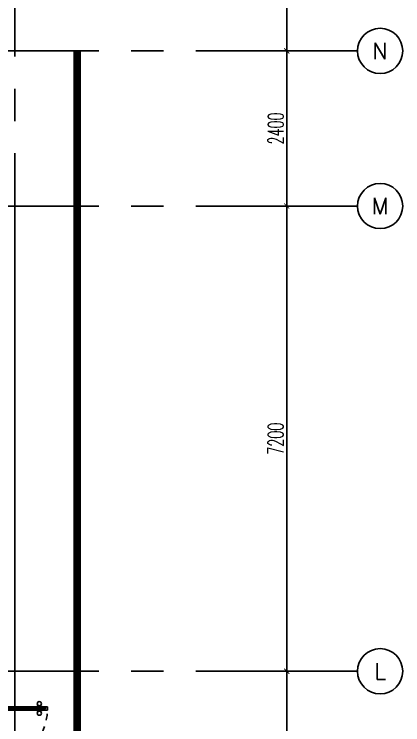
# Model space of a CAD drawing. Extents: x 88808.2 to 88899.2, y 39921.6 to 40001.1.
# Drawn here: x 88893.18 to 88899.19, y 39979.27 to 39990.27 of the extents above; entities that cross this region are included whole.
import ezdxf
from ezdxf.enums import TextEntityAlignment as Align

# ---------------------------------------------------------------- set-up
doc = ezdxf.new("R2010")
doc.units = 0
doc.header["$MEASUREMENT"] = 0
doc.header["$PDMODE"] = 34
for name, pattern in [('CENTER2', [1.125, 0.75, -0.125, 0.125, -0.125]), ('CENTERX2', [4, 2.5, -0.5, 0.5, -0.5]), ('HIDDEN', [0.375, 0.25, -0.125])]:
    doc.linetypes.add(name, pattern=pattern)
doc.layers.get('0').update_dxf_attribs({"linetype": 'CONTINUOUS'})
doc.layers.get('DEFPOINTS').update_dxf_attribs({"linetype": 'CONTINUOUS'})
for name, color, linetype in [('AX-CR', 2, 'CONTINUOUS'), ('AX-DIM', 4, 'CONTINUOUS'), ('AX-TXT', 2, 'CONTINUOUS'), ('AXES', 11, 'CENTERX2'), ('DOOR', 7, 'CONTINUOUS'), ('EJ', 9, 'CONTINUOUS'), ('ELEV', 2, 'CONTINUOUS'), ('ROOF', 7, 'CONTINUOUS'), ('STR', 5, 'CONTINUOUS'), ('WALL', 2, 'CONTINUOUS')]:
    doc.layers.add(name, color=color, linetype=linetype)
doc.styles.add('ROMANS', font='ROMANS.shx', dxfattribs={"width": 0.6})
doc.dimstyles.new('DIM-OUT', dxfattribs={"dimscale": 0, "dimtxt": 0.24, "dimasz": 0.08, "dimexe": 0.02, "dimexo": 0.02, "dimgap": 0.05, "dimtad": 1, "dimdec": 0, "dimlfac": 1000, "dimzin": 0, "dimdsep": 46, "dimtxsty": 'ROMANS', "dimblk1": 'ARCHTICK', "dimblk2": 'ARCHTICK', "dimsah": 1, "dimcen": 0.01, "dimdle": 0.08, "dimclrd": 4, "dimclre": 4, "dimclrt": 2, "dimadec": 0, "dimazin": 0, "dimtp": 2, "dimtm": 2, "dimtfac": 0.114286, "dimtdec": 0, "dimtix": 1, "dimtmove": 2, "dimatfit": 3, "dimldrblk": 'ARCHTICK', "dimfxl": 0, "dimtolj": 1, "dimtzin": 0, "dimarcsym": 0})

# ---------------------------------------------------------------- blocks, each defined once
blk = doc.blocks.new('A$C272A55A0')
at = {"layer": 'DOOR', "color": 0, "linetype": 'ByBlock'}
for p, q in [((0, 900), (0, 1050)), ((50, 1050), (0, 1050)), ((50, 950), (50, 1050)), ((1750, 950), (1750, 1050)), ((1750, 1050), (1800, 1050)), ((1800, 1050), (1800, 900)), ((0, 900), (25, 900)), ((25, 950), (50, 950)), ((25, 900), (25, 950)), ((75, 900), (25, 900)), ((25, 850), (25, 900)), ((75, 900), (75, 850)), ((1725, 900), (1775, 900)), ((1725, 900), (1725, 850)), ((1775, 950), (1750, 950)), ((1775, 900), (1775, 950)), ((1800, 900), (1775, 900)), ((1775, 850), (1775, 900)), ((42, 850), (25, 850)), ((58, 870), (42, 870)), ((42, 870), (42, 850)), ((58, 850), (58, 870)), ((75, 850), (58, 850)), ((1725, 850), (1742, 850)), ((1742, 870), (1758, 870)), ((1742, 850), (1742, 870)), ((1758, 870), (1758, 850)), ((1758, 850), (1775, 850)), ((1718, 160), (1709, 160)), ((1709, 95), (1709, 160)), ((1725, 173), (1718, 173)), ((1718, 173), (1718, 83)), ((1718, 95), (1718, 160)), ((1775, 173), (1782, 173)), ((1782, 173), (1782, 83)), ((1782, 160), (1791, 160)), ((1782, 95), (1782, 160)), ((1791, 95), (1791, 160)), ((25, 50), (42, 50)), ((25, 50), (25, 0)), ((25, 0), (75, 0)), ((75, 0), (25, 0)), ((42, 50), (42, 30)), ((42, 30), (58, 30)), ((58, 50), (75, 50)), ((58, 50), (58, 30)), ((75, 50), (75, 0)), ((1718, 95), (1709, 95)), ((1725, 83), (1718, 83)), ((1742, 50), (1725, 50)), ((1725, 50), (1725, 0)), ((1775, 0), (1725, 0)), ((1725, 0), (1775, 0)), ((1742, 50), (1742, 30)), ((1758, 30), (1742, 30)), ((1775, 50), (1758, 50)), ((1758, 50), (1758, 30)), ((1775, 83), (1782, 83)), ((1775, 50), (1775, 0)), ((1782, 95), (1791, 95))]:
    blk.add_line(p, q, dxfattribs=at)
at = {"layer": 'DOOR', "color": 9, "linetype": 'ByBlock'}
for p, q in [((50, 1050), (0, 1010)), ((50, 1050), (0, 937)), ((50, 1050), (37, 950)), ((1750, 1050), (1800, 1010)), ((1750, 1050), (1800, 937)), ((1750, 1050), (1763, 950))]:
    blk.add_line(p, q, dxfattribs=at)
at = {"layer": 'DOOR', "linetype": 'ByBlock'}
for p, q in [((25, 850), (25, 50)), ((42, 850), (42, 50)), ((58, 850), (58, 50)), ((75, 50), (75, 850)), ((1725, 50), (1725, 850)), ((1742, 850), (1742, 50)), ((1758, 850), (1758, 50)), ((1775, 850), (1775, 50))]:
    blk.add_line(p, q, dxfattribs=at)
at = {"layer": 'DOOR', "color": 0, "linetype": 'ByBlock'}
for centre in [(1676, 128), (1824, 128)]:
    blk.add_circle(centre, 32.4, dxfattribs=at)
at = {"layer": 'DOOR', "color": 9, "linetype": 'ByBlock'}
for centre, radius, start, end in [((50, 1050), 54.4, 203.2074, 270), ((50, 1050), 74.4, 227.7764, 270), ((50, 1050), 34.4, 180, 270), ((50, 1050), 14.4, 180, 270), ((1750, 1050), 14.4, 270, 0), ((1750, 1050), 34.4, 270, 0), ((1750, 1050), 54.4, 270, 336.7926), ((1750, 1050), 74.4, 270, 312.2236), ((50, 1050), 94.4, 238.0182, 270), ((50, 1050), 114, 244.0838, 257.3774), ((50, 1050), 134, 248.1598, 259.28), ((50, 1050), 154, 251.1053, 256.2858), ((1750, 1050), 94.4, 270, 301.9818), ((1750, 1050), 114, 282.6226, 295.9162), ((1750, 1050), 134, 280.72, 291.8402), ((1750, 1050), 154, 283.7142, 288.8947)]:
    blk.add_arc(centre, radius, start, end, dxfattribs=at)
at = {"layer": 'DOOR', "linetype": 'HIDDEN', "ltscale": 0.5}
for centre, start, end in [((50, 851), 268.3174, 3.2965), ((1750, 851), 176.7035, 271.6826)]:
    blk.add_arc(centre, 851, start, end, dxfattribs=at)
at = {"layer": 'WALL', "linetype": 'ByBlock'}
blk.add_line((1800, 900), (1800, 1050), dxfattribs=at)
blk = doc.blocks.new('_ARCHTICK')
at = {"color": 0, "linetype": 'ByBlock', "const_width": 0.15}
blk.add_lwpolyline([(-0.5, -0.5), (0.5, 0.5)], dxfattribs=at)
blk = doc.blocks.new('*D374')
at = {"layer": 'AX-DIM', "color": 4, "lineweight": -2}
for p, q in [((88897.395, 39992.78), (88897.395, 39989.62)), ((88897.015, 39992.7), (88897.415, 39992.7)), ((88897.015, 39989.7), (88897.415, 39989.7))]:
    blk.add_line(p, q, dxfattribs=at)
at = {"layer": 'DEFPOINTS', "color": 0}
for p in [(88896.995, 39992.7), (88896.995, 39989.7), (88897.395, 39989.7)]:
    blk.add_point(p, dxfattribs=at)
at = {"layer": 'AX-DIM', "color": 4, "lineweight": -2, "xscale": 0.08, "yscale": 0.08, "zscale": 0.08}
for p, rotation in [((88897.395, 39992.7), 90), ((88897.395, 39989.7), 270)]:
    blk.add_blockref('_ARCHTICK', p, dxfattribs=dict(at, rotation=rotation))
at = {"layer": 'AX-DIM', "color": 2, "insert": (88897.225, 39991.2), "char_height": 0.24, "attachment_point": 5, "rotation": 90, "style": 'ROMANS'}
blk.add_mtext('\\A1;3000', dxfattribs=at)
blk = doc.blocks.new('*D372')
at = {"layer": 'AX-DIM', "color": 4, "lineweight": -2}
for p, q in [((88897.395, 39987.38), (88897.395, 39980.02)), ((88897.015, 39987.3), (88897.415, 39987.3)), ((88897.015, 39980.1), (88897.415, 39980.1))]:
    blk.add_line(p, q, dxfattribs=at)
at = {"layer": 'DEFPOINTS', "color": 0}
for p in [(88896.995, 39987.3), (88896.995, 39980.1), (88897.395, 39980.1)]:
    blk.add_point(p, dxfattribs=at)
at = {"layer": 'AX-DIM', "color": 4, "lineweight": -2, "xscale": 0.08, "yscale": 0.08, "zscale": 0.08}
for p, rotation in [((88897.395, 39987.3), 90), ((88897.395, 39980.1), 270)]:
    blk.add_blockref('_ARCHTICK', p, dxfattribs=dict(at, rotation=rotation))
at = {"layer": 'AX-DIM', "color": 2, "insert": (88897.225, 39983.7), "char_height": 0.24, "attachment_point": 5, "rotation": 90, "style": 'ROMANS'}
blk.add_mtext('\\A1;7200', dxfattribs=at)
blk = doc.blocks.new('*D370')
at = {"layer": 'AX-DIM', "color": 4, "lineweight": -2}
for p, q in [((88897.015, 39980.1), (88897.415, 39980.1)), ((88897.395, 39980.18), (88897.395, 39972.82)), ((88897.015, 39972.9), (88897.415, 39972.9))]:
    blk.add_line(p, q, dxfattribs=at)
at = {"layer": 'DEFPOINTS', "color": 0}
for p in [(88896.995, 39980.1), (88896.995, 39972.9), (88897.395, 39972.9)]:
    blk.add_point(p, dxfattribs=at)
at = {"layer": 'AX-DIM', "color": 4, "lineweight": -2, "xscale": 0.08, "yscale": 0.08, "zscale": 0.08}
for p, rotation in [((88897.395, 39980.1), 90), ((88897.395, 39972.9), 270)]:
    blk.add_blockref('_ARCHTICK', p, dxfattribs=dict(at, rotation=rotation))
at = {"layer": 'AX-DIM', "color": 2, "insert": (88897.225, 39976.5), "char_height": 0.24, "attachment_point": 5, "rotation": 90, "style": 'ROMANS'}
blk.add_mtext('\\A1;7200', dxfattribs=at)
blk = doc.blocks.new('*D369')
at = {"layer": 'AX-DIM', "color": 4, "lineweight": -2}
for p, q in [((88897.395, 39989.78), (88897.395, 39987.22)), ((88897.015, 39989.7), (88897.415, 39989.7)), ((88897.015, 39987.3), (88897.415, 39987.3))]:
    blk.add_line(p, q, dxfattribs=at)
at = {"layer": 'DEFPOINTS', "color": 0}
for p in [(88896.995, 39989.7), (88896.995, 39987.3), (88897.395, 39987.3)]:
    blk.add_point(p, dxfattribs=at)
at = {"layer": 'AX-DIM', "color": 4, "lineweight": -2, "xscale": 0.08, "yscale": 0.08, "zscale": 0.08}
for p, rotation in [((88897.395, 39989.7), 90), ((88897.395, 39987.3), 270)]:
    blk.add_blockref('_ARCHTICK', p, dxfattribs=dict(at, rotation=rotation))
at = {"layer": 'AX-DIM', "color": 2, "insert": (88897.225, 39988.5), "char_height": 0.24, "attachment_point": 5, "rotation": 90, "style": 'ROMANS'}
blk.add_mtext('\\A1;2400', dxfattribs=at)
blk = doc.blocks.new('AXR')
at = {"layer": 'AX-CR'}
blk.add_circle((350, 0), 350, dxfattribs=at)
at = {"layer": 'AX-TXT', "style": 'ROMANS'}
blk.add_attdef('AX', text='', height=250, dxfattribs=at).set_placement((350, 0), align=Align.MIDDLE)

msp = doc.modelspace()

# ---------------------------------------------------------------- linework, layer by layer
at = {"layer": 'AXES'}
for p, q in [((88893.1903, 39921.6153), (88893.1903, 40000.0779)), ((88898.4894, 39989.6996), (88876.9703, 39989.6996)), ((88898.4894, 39987.2996), (88876.9958, 39987.2996)), ((88898.4894, 39980.0996), (88876.9703, 39980.0996))]:
    msp.add_line(p, q, dxfattribs=at)
at = {"layer": 'EJ'}
msp.add_line((88893.1903, 39977.5996), (88893.1903, 39979.7496), dxfattribs=at)
at = {"layer": 'ELEV', "linetype": 'CENTER2', "const_width": 0.12}
msp.add_lwpolyline([(88894.1545, 39926.0796), (88894.1545, 39989.6996)], dxfattribs=at)
at = {"layer": 'ROOF'}
msp.add_line((88893.1903, 39987.5496), (88893.1903, 39987.3496), dxfattribs=at)
at = {"layer": 'ROOF', "color": 9}
msp.add_line((88893.1903, 39979.7496), (88893.1903, 39987.3496), dxfattribs=at)
at = {"layer": 'STR'}
msp.add_line((88893.1903, 39979.7496), (88893.1903, 39979.8496), dxfattribs=at)

# ---------------------------------------------------------------- block references
at = {"layer": 'AXES', "xscale": 0.001, "yscale": 0.001, "zscale": 0.001}
for p, values in [((88898.4894, 39989.6996), {'AX': 'N'}), ((88898.4894, 39987.2996), {'AX': 'M'}), ((88898.4894, 39980.0996), {'AX': 'L'})]:
    msp.add_blockref('AXR', p, dxfattribs=at).add_auto_attribs(values)
at = {"layer": 'DOOR', "color": 0, "linetype": 'ByBlock', "xscale": 0.001, "yscale": 0.001, "zscale": 0.001, "rotation": 90}
msp.add_blockref('A$C272A55A0', (88893.6956, 39977.7746), dxfattribs=at)

# ---------------------------------------------------------------- dimensions: what is measured, and where the dimension line sits
at = {"layer": 'AX-DIM'}
for base, p1, p2, picture, middle in [((88897.3951, 39989.6996), (88896.9951, 39992.6996), (88896.9951, 39989.6996), '*D374', (88897.2251, 39991.1996)), ((88897.3951, 39987.2996), (88896.9951, 39989.6996), (88896.9951, 39987.2996), '*D369', (88897.2251, 39988.4996)), ((88897.3951, 39980.0996), (88896.9951, 39987.2996), (88896.9951, 39980.0996), '*D372', (88897.2251, 39983.6996)), ((88897.3951, 39972.8996), (88896.9951, 39980.0996), (88896.9951, 39972.8996), '*D370', (88897.2251, 39976.4996))]:
    dim = msp.add_linear_dim(base=base, p1=p1, p2=p2, angle=270, dimstyle='DIM-OUT', override={"dimscale": 1}, dxfattribs=at)
    dim.commit()
    dim.dimension.update_dxf_attribs({"geometry": picture, "text_midpoint": middle})

doc.saveas('drawing.dxf')
